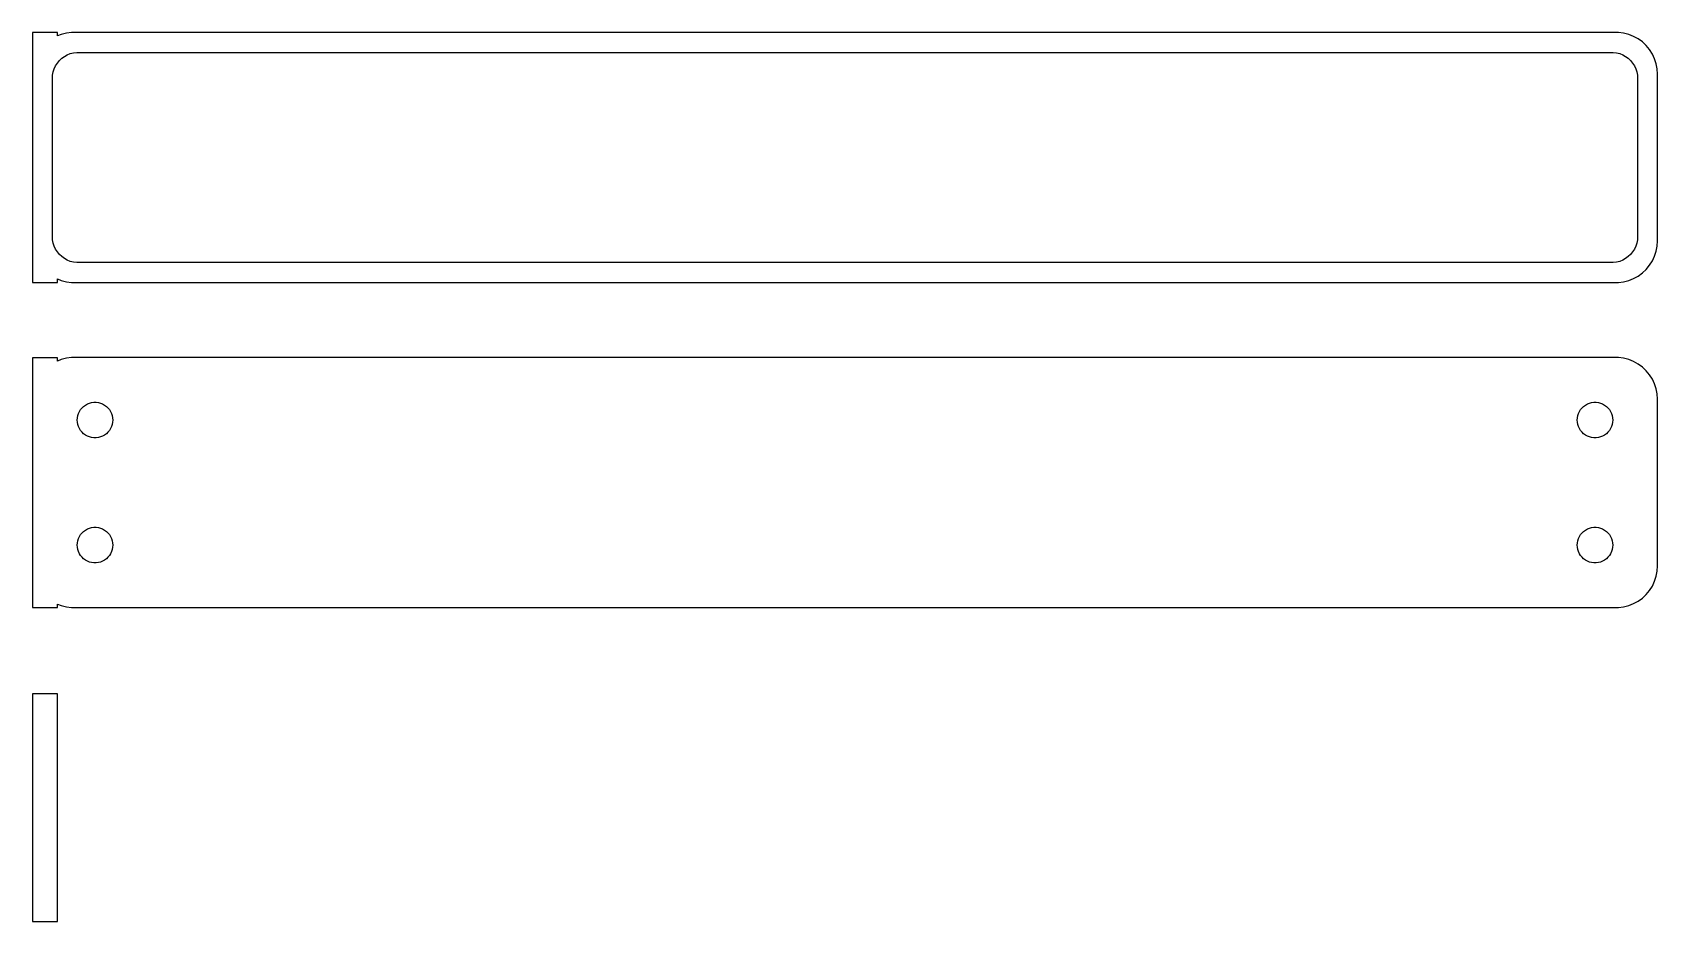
# Model space of a CAD drawing. Header units: metres. Extents: x -98 to 98, y 25 to 132.
import ezdxf

# ---------------------------------------------------------------- set-up
doc = ezdxf.new("R2010")
doc.units = ezdxf.units.M

msp = doc.modelspace()

# ---------------------------------------------------------------- linework, layer by layer
for p, q in [((-94.5, 131.99), (-97.5, 131.99)), ((-97.5, 131.99), (-97.5, 102.01)), ((-94.5, 131.575), (-94.5, 131.99)), ((-94.0451, 131.755), (-94.5, 131.575)), ((-93.4369, 131.911), (-94.0451, 131.755)), ((-92.8139, 131.99), (-93.4369, 131.911)), ((92.8139, 131.99), (-92.8139, 131.99)), ((93.4369, 131.911), (92.8139, 131.99)), ((94.0451, 131.755), (93.4369, 131.911)), ((94.6289, 131.524), (94.0451, 131.755)), ((95.1791, 131.222), (94.6289, 131.524)), ((95.6871, 130.853), (95.1791, 131.222)), ((96.1448, 130.423), (95.6871, 130.853)), ((-94.2692, 128.631), (-93.9843, 128.899)), ((-93.9843, 128.899), (-93.668, 129.128)), ((-93.668, 129.128), (-93.3254, 129.317)), ((-93.3254, 129.317), (-92.9619, 129.461)), ((-92.9619, 129.461), (-92.5833, 129.558)), ((-92.5833, 129.558), (-92.1955, 129.607)), ((-92.1955, 129.607), (92.1955, 129.607)), ((92.1955, 129.607), (92.5833, 129.558)), ((92.5833, 129.558), (92.9619, 129.461)), ((92.9619, 129.461), (93.3254, 129.317)), ((93.3254, 129.317), (93.668, 129.128)), ((93.668, 129.128), (93.9843, 128.899)), ((93.9843, 128.899), (94.2692, 128.631)), ((96.5451, 129.939), (96.1448, 130.423)), ((96.8815, 129.409), (96.5451, 129.939)), ((97.1489, 128.841), (96.8815, 129.409)), ((97.3429, 128.243), (97.1489, 128.841)), ((-95.1129, 126.5), (-95.0884, 126.89)), ((-95.0884, 126.89), (-95.0151, 127.274)), ((-95.0151, 127.274), (-94.8943, 127.646)), ((-94.8943, 127.646), (-94.7279, 128)), ((-94.7279, 128), (-94.5184, 128.33)), ((-94.5184, 128.33), (-94.2692, 128.631)), ((94.2692, 128.631), (94.5184, 128.33)), ((94.5184, 128.33), (94.7279, 128)), ((94.7279, 128), (94.8943, 127.646)), ((94.8943, 127.646), (95.0151, 127.274)), ((95.0151, 127.274), (95.0884, 126.89)), ((95.0884, 126.89), (95.1129, 126.5)), ((97.4606, 127.627), (97.3429, 128.243)), ((97.5, 127), (97.4606, 127.627)), ((97.5, 107), (97.5, 127)), ((-95.1129, 107.5), (-95.1129, 126.5)), ((95.1129, 126.5), (95.1129, 107.5)), ((-95.0884, 107.11), (-95.1129, 107.5)), ((95.1129, 107.5), (95.0884, 107.11)), ((-95.0151, 106.726), (-95.0884, 107.11)), ((-94.8943, 106.354), (-95.0151, 106.726)), ((-94.7279, 106), (-94.8943, 106.354)), ((-94.5184, 105.67), (-94.7279, 106)), ((-94.2692, 105.369), (-94.5184, 105.67)), ((-93.9843, 105.101), (-94.2692, 105.369)), ((94.2692, 105.369), (93.9843, 105.101)), ((94.5184, 105.67), (94.2692, 105.369)), ((94.7279, 106), (94.5184, 105.67)), ((94.8943, 106.354), (94.7279, 106)), ((95.0151, 106.726), (94.8943, 106.354)), ((95.0884, 107.11), (95.0151, 106.726)), ((97.1489, 105.159), (97.3429, 105.757)), ((97.3429, 105.757), (97.4606, 106.373)), ((97.4606, 106.373), (97.5, 107)), ((-93.668, 104.872), (-93.9843, 105.101)), ((-93.3254, 104.683), (-93.668, 104.872)), ((-92.9619, 104.539), (-93.3254, 104.683)), ((-92.5833, 104.442), (-92.9619, 104.539)), ((-92.1955, 104.393), (-92.5833, 104.442)), ((92.1955, 104.393), (-92.1955, 104.393)), ((92.5833, 104.442), (92.1955, 104.393)), ((92.9619, 104.539), (92.5833, 104.442)), ((93.3254, 104.683), (92.9619, 104.539)), ((93.668, 104.872), (93.3254, 104.683)), ((93.9843, 105.101), (93.668, 104.872)), ((95.6871, 103.147), (96.1448, 103.577)), ((96.1448, 103.577), (96.5451, 104.061)), ((96.5451, 104.061), (96.8815, 104.591)), ((96.8815, 104.591), (97.1489, 105.159)), ((-97.5, 102.01), (-94.5, 102.01)), ((-94.5, 102.425), (-94.0451, 102.245)), ((-94.5, 102.01), (-94.5, 102.425)), ((-94.0451, 102.245), (-93.4369, 102.089)), ((-93.4369, 102.089), (-92.8139, 102.01)), ((-92.8139, 102.01), (92.8139, 102.01)), ((92.8139, 102.01), (93.4369, 102.089)), ((93.4369, 102.089), (94.0451, 102.245)), ((94.0451, 102.245), (94.6289, 102.476)), ((94.6289, 102.476), (95.1791, 102.778)), ((95.1791, 102.778), (95.6871, 103.147)), ((-94.5, 92.9793), (-97.5, 92.9793)), ((-97.5, 92.9793), (-97.5, 63.0207)), ((-94.5, 92.5752), (-94.5, 92.9793)), ((-94.0451, 92.7553), (-94.5, 92.5752)), ((-93.4369, 92.9114), (-94.0451, 92.7553)), ((-92.8139, 92.9901), (-93.4369, 92.9114)), ((92.8139, 92.9901), (-92.8139, 92.9901)), ((93.4369, 92.9114), (92.8139, 92.9901)), ((94.0451, 92.7553), (93.4369, 92.9114)), ((94.6289, 92.5241), (94.0451, 92.7553)), ((95.1791, 92.2216), (94.6289, 92.5241)), ((95.6871, 91.8526), (95.1791, 92.2216)), ((96.1448, 91.4227), (95.6871, 91.8526)), ((96.5451, 90.9389), (96.1448, 91.4227)), ((96.8815, 90.4088), (96.5451, 90.9389)), ((97.1489, 89.8406), (96.8815, 90.4088)), ((97.3429, 89.2434), (97.1489, 89.8406)), ((97.4606, 88.6267), (97.3429, 89.2434)), ((97.5, 88), (97.4606, 88.6267)), ((97.5, 68), (97.5, 88)), ((-92.1185, 85.7676), (-92.0682, 86.031)), ((-92.0682, 86.031), (-91.9853, 86.286)), ((-91.9853, 86.286), (-91.8712, 86.5287)), ((-91.8712, 86.5287), (-91.7275, 86.7551)), ((-91.7275, 86.7551), (-91.5566, 86.9617)), ((-91.5566, 86.9617), (-91.3611, 87.1453)), ((-91.3611, 87.1453), (-91.1441, 87.3029)), ((-91.1441, 87.3029), (-90.9092, 87.4321)), ((-90.9092, 87.4321), (-90.6598, 87.5308)), ((-90.6598, 87.5308), (-90.4001, 87.5975)), ((-90.4001, 87.5975), (-90.1341, 87.6311)), ((-90.1341, 87.6311), (-89.8659, 87.6311)), ((-89.8659, 87.6311), (-89.5999, 87.5975)), ((-89.5999, 87.5975), (-89.3401, 87.5308)), ((-89.3401, 87.5308), (-89.0908, 87.4321)), ((-89.0908, 87.4321), (-88.8559, 87.3029)), ((-88.8559, 87.3029), (-88.6389, 87.1453)), ((-88.6389, 87.1453), (-88.4434, 86.9617)), ((-88.4434, 86.9617), (-88.2725, 86.7551)), ((-88.2725, 86.7551), (-88.1288, 86.5287)), ((-88.1288, 86.5287), (-88.0146, 86.286)), ((-88.0146, 86.286), (-87.9318, 86.031)), ((-87.9318, 86.031), (-87.8815, 85.7676)), ((87.8815, 85.7676), (87.9318, 86.031)), ((87.9318, 86.031), (88.0146, 86.286)), ((88.0146, 86.286), (88.1288, 86.5287)), ((88.1288, 86.5287), (88.2725, 86.7551)), ((88.2725, 86.7551), (88.4434, 86.9617)), ((88.4434, 86.9617), (88.6389, 87.1453)), ((88.6389, 87.1453), (88.8559, 87.3029)), ((88.8559, 87.3029), (89.0908, 87.4321)), ((89.0908, 87.4321), (89.3401, 87.5308)), ((89.3401, 87.5308), (89.5999, 87.5975)), ((89.5999, 87.5975), (89.8659, 87.6311)), ((89.8659, 87.6311), (90.1341, 87.6311)), ((90.1341, 87.6311), (90.4001, 87.5975)), ((90.4001, 87.5975), (90.6598, 87.5308)), ((90.6598, 87.5308), (90.9092, 87.4321)), ((90.9092, 87.4321), (91.1441, 87.3029)), ((91.1441, 87.3029), (91.3611, 87.1453)), ((91.3611, 87.1453), (91.5566, 86.9617)), ((91.5566, 86.9617), (91.7275, 86.7551)), ((91.7275, 86.7551), (91.8712, 86.5287)), ((91.8712, 86.5287), (91.9853, 86.286)), ((91.9853, 86.286), (92.0682, 86.031)), ((92.0682, 86.031), (92.1185, 85.7676)), ((-92.1353, 85.5), (-92.1185, 85.7676)), ((-92.1185, 85.2324), (-92.1353, 85.5)), ((-92.0682, 84.969), (-92.1185, 85.2324)), ((-91.9853, 84.7139), (-92.0682, 84.969)), ((-91.8712, 84.4713), (-91.9853, 84.7139)), ((-91.7275, 84.2449), (-91.8712, 84.4713)), ((-91.5566, 84.0383), (-91.7275, 84.2449)), ((-91.3611, 83.8547), (-91.5566, 84.0383)), ((-91.1441, 83.6971), (-91.3611, 83.8547)), ((-88.6389, 83.8547), (-88.8559, 83.6971)), ((-88.4434, 84.0383), (-88.6389, 83.8547)), ((-88.2725, 84.2449), (-88.4434, 84.0383)), ((-88.1288, 84.4713), (-88.2725, 84.2449)), ((-88.0146, 84.7139), (-88.1288, 84.4713)), ((-87.9318, 84.969), (-88.0146, 84.7139)), ((-87.8815, 85.2324), (-87.9318, 84.969)), ((-87.8815, 85.7676), (-87.8647, 85.5)), ((-87.8647, 85.5), (-87.8815, 85.2324)), ((87.8647, 85.5), (87.8815, 85.7676)), ((87.8815, 85.2324), (87.8647, 85.5)), ((87.9318, 84.969), (87.8815, 85.2324)), ((88.0146, 84.7139), (87.9318, 84.969)), ((88.1288, 84.4713), (88.0146, 84.7139)), ((88.2725, 84.2449), (88.1288, 84.4713)), ((88.4434, 84.0383), (88.2725, 84.2449)), ((88.6389, 83.8547), (88.4434, 84.0383)), ((88.8559, 83.6971), (88.6389, 83.8547)), ((91.3611, 83.8547), (91.1441, 83.6971)), ((91.5566, 84.0383), (91.3611, 83.8547)), ((91.7275, 84.2449), (91.5566, 84.0383)), ((91.8712, 84.4713), (91.7275, 84.2449)), ((91.9853, 84.7139), (91.8712, 84.4713)), ((92.0682, 84.969), (91.9853, 84.7139)), ((92.1185, 85.2324), (92.0682, 84.969)), ((92.1185, 85.7676), (92.1353, 85.5)), ((92.1353, 85.5), (92.1185, 85.2324)), ((-90.9092, 83.5679), (-91.1441, 83.6971)), ((-90.6598, 83.4692), (-90.9092, 83.5679)), ((-90.4001, 83.4025), (-90.6598, 83.4692)), ((-90.1341, 83.3689), (-90.4001, 83.4025)), ((-89.8659, 83.3689), (-90.1341, 83.3689)), ((-89.5999, 83.4025), (-89.8659, 83.3689)), ((-89.3401, 83.4692), (-89.5999, 83.4025)), ((-89.0908, 83.5679), (-89.3401, 83.4692)), ((-88.8559, 83.6971), (-89.0908, 83.5679)), ((89.0908, 83.5679), (88.8559, 83.6971)), ((89.3401, 83.4692), (89.0908, 83.5679)), ((89.5999, 83.4025), (89.3401, 83.4692)), ((89.8659, 83.3689), (89.5999, 83.4025)), ((90.1341, 83.3689), (89.8659, 83.3689)), ((90.4001, 83.4025), (90.1341, 83.3689)), ((90.6598, 83.4692), (90.4001, 83.4025)), ((90.9092, 83.5679), (90.6598, 83.4692)), ((91.1441, 83.6971), (90.9092, 83.5679)), ((-91.3611, 72.1453), (-91.1441, 72.3029)), ((-91.1441, 72.3029), (-90.9092, 72.4321)), ((-90.9092, 72.4321), (-90.6598, 72.5308)), ((-90.6598, 72.5308), (-90.4001, 72.5975)), ((-90.4001, 72.5975), (-90.1341, 72.6311)), ((-90.1341, 72.6311), (-89.8659, 72.6311)), ((-89.8659, 72.6311), (-89.5999, 72.5975)), ((-89.5999, 72.5975), (-89.3401, 72.5308)), ((-89.3401, 72.5308), (-89.0908, 72.4321)), ((-89.0908, 72.4321), (-88.8559, 72.3029)), ((-88.8559, 72.3029), (-88.6389, 72.1453)), ((88.6389, 72.1453), (88.8559, 72.3029)), ((88.8559, 72.3029), (89.0908, 72.4321)), ((89.0908, 72.4321), (89.3401, 72.5308)), ((89.3401, 72.5308), (89.5999, 72.5975)), ((89.5999, 72.5975), (89.8659, 72.6311)), ((89.8659, 72.6311), (90.1341, 72.6311)), ((90.1341, 72.6311), (90.4001, 72.5975)), ((90.4001, 72.5975), (90.6598, 72.5308)), ((90.6598, 72.5308), (90.9092, 72.4321)), ((90.9092, 72.4321), (91.1441, 72.3029)), ((91.1441, 72.3029), (91.3611, 72.1453)), ((-92.1353, 70.5), (-92.1185, 70.7676)), ((-92.1185, 70.2324), (-92.1353, 70.5)), ((-92.1185, 70.7676), (-92.0682, 71.031)), ((-92.0682, 69.969), (-92.1185, 70.2324)), ((-92.0682, 71.031), (-91.9853, 71.2861)), ((-91.9853, 71.2861), (-91.8712, 71.5287)), ((-91.8712, 71.5287), (-91.7275, 71.7551)), ((-91.7275, 71.7551), (-91.5566, 71.9617)), ((-91.5566, 71.9617), (-91.3611, 72.1453)), ((-88.6389, 72.1453), (-88.4434, 71.9617)), ((-88.4434, 71.9617), (-88.2725, 71.7551)), ((-88.2725, 71.7551), (-88.1288, 71.5287)), ((-88.1288, 71.5287), (-88.0146, 71.2861)), ((-88.0146, 71.2861), (-87.9318, 71.031)), ((-87.9318, 71.031), (-87.8815, 70.7676)), ((-87.8815, 70.2324), (-87.9318, 69.969)), ((-87.8815, 70.7676), (-87.8647, 70.5)), ((-87.8647, 70.5), (-87.8815, 70.2324)), ((87.8647, 70.5), (87.8815, 70.7676)), ((87.8815, 70.2324), (87.8647, 70.5)), ((87.8815, 70.7676), (87.9318, 71.031)), ((87.9318, 69.969), (87.8815, 70.2324)), ((87.9318, 71.031), (88.0146, 71.2861)), ((88.0146, 71.2861), (88.1288, 71.5287)), ((88.1288, 71.5287), (88.2725, 71.7551)), ((88.2725, 71.7551), (88.4434, 71.9617)), ((88.4434, 71.9617), (88.6389, 72.1453)), ((91.3611, 72.1453), (91.5566, 71.9617)), ((91.5566, 71.9617), (91.7275, 71.7551)), ((91.7275, 71.7551), (91.8712, 71.5287)), ((91.8712, 71.5287), (91.9853, 71.2861)), ((91.9853, 71.2861), (92.0682, 71.031)), ((92.0682, 71.031), (92.1185, 70.7676)), ((92.1185, 70.2324), (92.0682, 69.969)), ((92.1185, 70.7676), (92.1353, 70.5)), ((92.1353, 70.5), (92.1185, 70.2324)), ((-91.9853, 69.714), (-92.0682, 69.969)), ((-91.8712, 69.4713), (-91.9853, 69.714)), ((-91.7275, 69.2449), (-91.8712, 69.4713)), ((-91.5566, 69.0383), (-91.7275, 69.2449)), ((-91.3611, 68.8547), (-91.5566, 69.0383)), ((-91.1441, 68.6971), (-91.3611, 68.8547)), ((-90.9092, 68.5679), (-91.1441, 68.6971)), ((-90.6598, 68.4692), (-90.9092, 68.5679)), ((-90.4001, 68.4025), (-90.6598, 68.4692)), ((-90.1341, 68.3689), (-90.4001, 68.4025)), ((-89.8659, 68.3689), (-90.1341, 68.3689)), ((-89.5999, 68.4025), (-89.8659, 68.3689)), ((-89.3401, 68.4692), (-89.5999, 68.4025)), ((-89.0908, 68.5679), (-89.3401, 68.4692)), ((-88.8559, 68.6971), (-89.0908, 68.5679)), ((-88.6389, 68.8547), (-88.8559, 68.6971)), ((-88.4434, 69.0383), (-88.6389, 68.8547)), ((-88.2725, 69.2449), (-88.4434, 69.0383)), ((-88.1288, 69.4713), (-88.2725, 69.2449)), ((-88.0146, 69.714), (-88.1288, 69.4713)), ((-87.9318, 69.969), (-88.0146, 69.714)), ((88.0146, 69.714), (87.9318, 69.969)), ((88.1288, 69.4713), (88.0146, 69.714)), ((88.2725, 69.2449), (88.1288, 69.4713)), ((88.4434, 69.0383), (88.2725, 69.2449)), ((88.6389, 68.8547), (88.4434, 69.0383)), ((88.8559, 68.6971), (88.6389, 68.8547)), ((89.0908, 68.5679), (88.8559, 68.6971)), ((89.3401, 68.4692), (89.0908, 68.5679)), ((89.5999, 68.4025), (89.3401, 68.4692)), ((89.8659, 68.3689), (89.5999, 68.4025)), ((90.1341, 68.3689), (89.8659, 68.3689)), ((90.4001, 68.4025), (90.1341, 68.3689)), ((90.6598, 68.4692), (90.4001, 68.4025)), ((90.9092, 68.5679), (90.6598, 68.4692)), ((91.1441, 68.6971), (90.9092, 68.5679)), ((91.3611, 68.8547), (91.1441, 68.6971)), ((91.5566, 69.0383), (91.3611, 68.8547)), ((91.7275, 69.2449), (91.5566, 69.0383)), ((91.8712, 69.4713), (91.7275, 69.2449)), ((91.9853, 69.714), (91.8712, 69.4713)), ((92.0682, 69.969), (91.9853, 69.714)), ((97.1489, 66.1594), (97.3429, 66.7566)), ((97.3429, 66.7566), (97.4606, 67.3733)), ((97.4606, 67.3733), (97.5, 68)), ((95.6871, 64.1474), (96.1448, 64.5773)), ((96.1448, 64.5773), (96.5451, 65.0611)), ((96.5451, 65.0611), (96.8815, 65.5912)), ((96.8815, 65.5912), (97.1489, 66.1594)), ((-97.5, 63.0207), (-94.5, 63.0207)), ((-94.5, 63.0207), (-94.5, 63.4248)), ((-94.5, 63.4248), (-94.0451, 63.2447)), ((-94.0451, 63.2447), (-93.4369, 63.0886)), ((-93.4369, 63.0886), (-92.8139, 63.0099)), ((-92.8139, 63.0099), (92.8139, 63.0099)), ((92.8139, 63.0099), (93.4369, 63.0886)), ((93.4369, 63.0886), (94.0451, 63.2447)), ((94.0451, 63.2447), (94.6289, 63.4759)), ((94.6289, 63.4759), (95.1791, 63.7784)), ((95.1791, 63.7784), (95.6871, 64.1474)), ((-94.5, 52.6526), (-97.5, 52.6526)), ((-97.5, 52.6526), (-97.5, 25.3474)), ((-94.5, 25.3474), (-94.5, 52.6526)), ((-97.5, 25.3474), (-94.5, 25.3474))]:
    msp.add_line(p, q)

doc.saveas('drawing.dxf')
